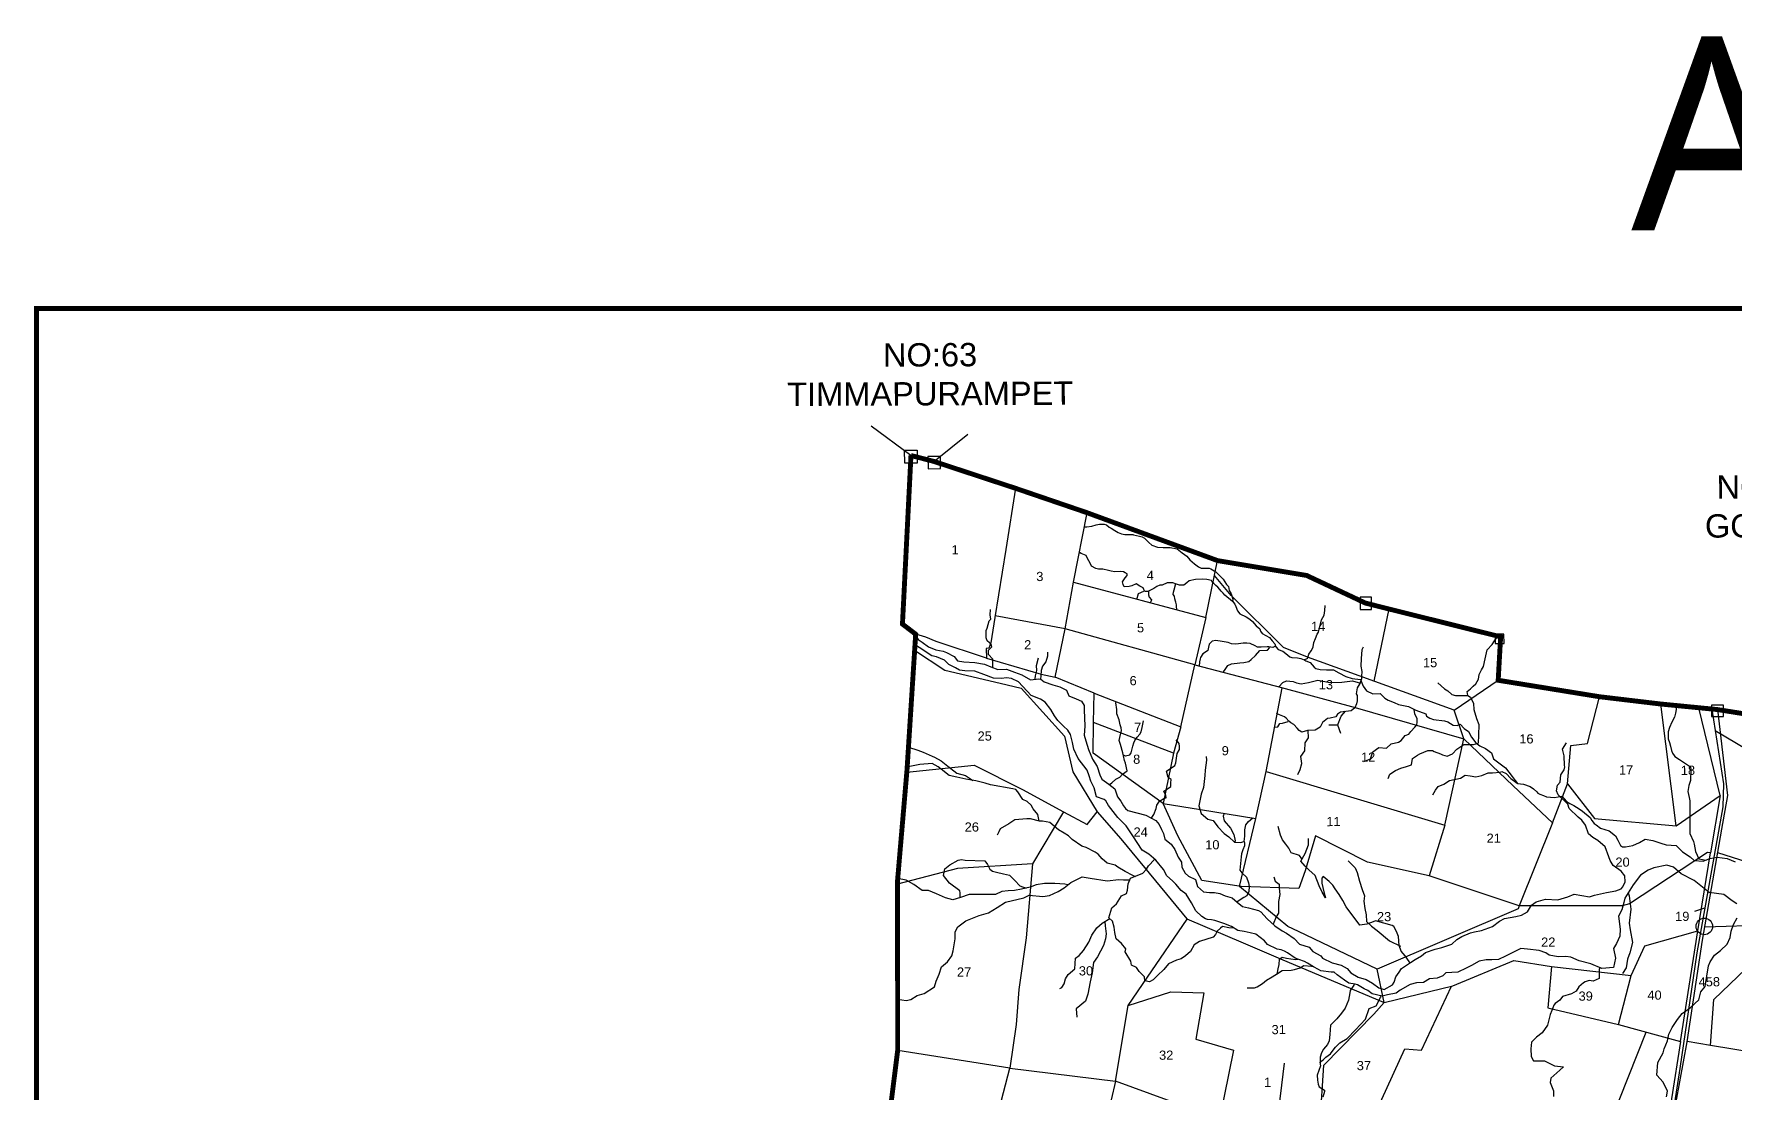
# Model space of a CAD drawing. Header units: inches. Extents: x 208632 to 221797, y 1591440 to 1598854.
# Drawn here: x 208632 to 211412, y 1597124 to 1598854 of the extents above; entities that cross this region are included whole.
import ezdxf

# ---------------------------------------------------------------- set-up
doc = ezdxf.new("R2010")
doc.units = ezdxf.units.IN
doc.header["$LTSCALE"] = 15
doc.header["$MEASUREMENT"] = 0
doc.linetypes.add('HIDDEN2', pattern=[0.1875, 0.125, -0.0625])
for name, color, linetype in [('BOUNDRY STONES', 240, 'Continuous'), ('CADAS', 1, 'Continuous'), ('DIMENSION', 1, 'Continuous'), ('PAPER SIZE', 5, 'Continuous'), ('PLOTS', 7, 'Continuous'), ('PLOTS NO', 7, 'Continuous'), ('ROADS', 1, 'Continuous'), ('STREAMS', 4, 'Continuous'), ('VILLAGE BOUNDRY', 5, 'Continuous')]:
    doc.layers.add(name, color=color, linetype=linetype)
doc.styles.get("Standard").update_dxf_attribs({"font": 'arial.ttf'})
doc.styles.add('TMS', font='trebuc.ttf')

msp = doc.modelspace()

# ---------------------------------------------------------------- linework, layer by layer
at = {"layer": 'BOUNDRY STONES'}
for points in [[(210065.5, 1598165.4), (210000.7, 1598213.2)], [(210103, 1598155.7), (210158.2, 1598200.3)]]:
    msp.add_lwpolyline(points, dxfattribs=at)
for points in [[(210055.2, 1598174.1), (210075.4, 1598174.2), (210075.5, 1598152.8), (210055.3, 1598152.7)], [(210093.4, 1598143.8), (210113.5, 1598143.9), (210113.5, 1598163.9), (210093.3, 1598163.8)], [(210818.2, 1597933.8), (210799.7, 1597933.7), (210799.8, 1597913.9), (210818.2, 1597914)], [(211020.3, 1597858.2), (211034.7, 1597858.2), (211034.6, 1597873.7), (211020.2, 1597873.7)], [(211393.5, 1597757.5), (211373.6, 1597757.4), (211373.7, 1597739), (211393.5, 1597739.1)]]:
    msp.add_lwpolyline(points, close=True, dxfattribs=at)
msp.add_circle((211362.1, 1597395.9), 13.5, dxfattribs=at)
at = {"layer": 'PAPER SIZE', "color": 5, "const_width": 8}
msp.add_lwpolyline([(208636.3, 1591444.1), (214757.7, 1591444.1), (214757.7, 1598405.7), (208636.3, 1598405.7)], close=True, dxfattribs=at)
at = {"layer": 'PLOTS'}
for points in [[(210236.4, 1598111.8), (210220.4, 1598012), (210202.5, 1597900.9), (210195.8, 1597859.5), (210192.5, 1597850.8), (210188.4, 1597850), (210188.7, 1597834.2), (210106.7, 1597861.6), (210089.9, 1597868.4), (210073.2, 1597873.4)], [(210317.6, 1597881.9), (210331.2, 1597958.3), (210353.3, 1598071.9)], [(210331.2, 1597958.3), (210547.6, 1597900.8), (210566.7, 1597993.6)], [(210529.4, 1597823.4), (210670.9, 1597786.2), (210791.2, 1597753.6), (210968.9, 1597702.2), (210953.4, 1597749.3), (210713.6, 1597835.7), (210674.6, 1597851.6), (210588.9, 1597936.7), (210561.7, 1597969.4)], [(210846.5, 1597914.6), (210821.7, 1597796.8)], [(210188.7, 1597834.2), (210278.1, 1597808.1), (210301.3, 1597803.3), (210317.6, 1597881.9), (210202.9, 1597903.2)], [(210547.6, 1597900.8), (210529.4, 1597823.4), (210317.6, 1597881.9)], [(210071.5, 1597847.2), (210120.6, 1597814.6), (210211.4, 1597793.2), (210245.4, 1597785.1), (210316.4, 1597706.7), (210330.3, 1597648.6), (210370, 1597583.3), (210408.3, 1597539.1), (210465, 1597470.3), (210516.3, 1597408.1), (210608.5, 1597369), (210669.4, 1597343.2), (210838.7, 1597271.4), (210827.2, 1597326)], [(210364.7, 1597777.2), (210506.8, 1597721.9), (210529.4, 1597823.4)], [(211387.8, 1597609.6), (211372.4, 1597515.9), (211367.4, 1597516.7), (211239.6, 1597432.8), (211228, 1597429.6), (211059.7, 1597429.4), (210912.5, 1597478.3), (210811.7, 1597501), (210726.5, 1597544), (210710, 1597486.6), (210699.4, 1597458.1), (210604.9, 1597461), (210540.7, 1597470.9), (210501.4, 1597543.7), (210477.5, 1597596.9), (210363.3, 1597679.2), (210364, 1597729.1), (210364.7, 1597777.2), (210301.3, 1597803.3)], [(210953.4, 1597749.3), (211025.2, 1597798.1)], [(210494.7, 1597679.2), (210477.5, 1597596.9), (210538.5, 1597586.7), (210629, 1597572.3), (210646, 1597648.9), (210672.2, 1597785.8)], [(210968.9, 1597702.2), (211049.9, 1597625.8), (211113.8, 1597565.4), (211138.7, 1597628.8), (211143.8, 1597691.4), (211171.4, 1597694.9), (211190.9, 1597771.2)], [(211138.7, 1597628.8), (211182.8, 1597572.5), (211315.8, 1597560.4), (211291, 1597759.3)], [(211334.3, 1595836.8), (211358.6, 1595938.6), (211380.3, 1596019.5), (211355.7, 1596148.7), (211352.7, 1596234.9), (211347.7, 1596376.4), (211338.2, 1596502.7), (211332.9, 1596542.1), (211315.6, 1596712.8), (211308.5, 1596815.8), (211325.9, 1597027.9), (211333.5, 1597076.5), (211316.3, 1597109.2), (211334, 1597207.4), (211358.9, 1597373.3), (211390.7, 1597554.6), (211400.3, 1597609.7), (211384, 1597750.2)], [(211315.8, 1597560.4), (211387.8, 1597609.6), (211353, 1597753.2)], [(210506.8, 1597721.9), (210494.7, 1597679.2), (210364, 1597729.1)], [(210646, 1597648.9), (210937.8, 1597561.6), (210968.9, 1597702.2)], [(210058.7, 1597647.9), (210168.7, 1597659.5), (210248, 1597619.6), (210314.9, 1597583.2), (210353.4, 1597562.2), (210370, 1597583.3)], [(210314.9, 1597583.2), (210263.9, 1597498.4), (210141.3, 1597490.4), (210043.5, 1597465.2)], [(211113.8, 1597565.4), (211059.7, 1597429.4), (211057.9, 1597424.9), (210827.2, 1597326), (210698.6, 1597387.7), (210681.3, 1597396), (210602.6, 1597461.3), (210629, 1597572.3)], [(210937.8, 1597561.6), (210912.5, 1597478.3)], [(211735.1, 1597403.1), (211674.9, 1597427.5), (211516.9, 1597446.2), (211468, 1597489.4), (211383.9, 1597516.1)], [(210263.9, 1597498.4), (210253.5, 1597377.2), (210241.8, 1597292.9), (210237.3, 1597235.9), (210227.2, 1597164.2), (210043.8, 1597193.4)], [(210838.7, 1597271.4), (210951.3, 1597299), (211051, 1597340.4), (211112.2, 1597330.3), (211242.4, 1597315.6), (211264.8, 1597364.4), (211351.4, 1597388.5), (211372.4, 1597515.9)], [(210227.2, 1597164.2), (210399.5, 1597143.2), (210420.3, 1597266.7), (210452.1, 1597313.2), (210516.9, 1597407.8)], [(211221.8, 1597235.6), (211323.1, 1597207.9), (211351.4, 1597388.5)], [(211372.3, 1597201.3), (211377.8, 1597276.7), (211430.1, 1597326.7), (211467.2, 1597398.1), (211362.7, 1597394.9)], [(211112.2, 1597330.3), (211106.3, 1597263), (211221.8, 1597235.6), (211242.4, 1597315.6)], [(210734.2, 1597076.4), (210806.3, 1597050.6), (210872.6, 1597195.9), (210900, 1597193.7), (210948.8, 1597298.4)], [(210420.3, 1597266.7), (210490, 1597289.2), (210544.2, 1597287.3), (210531.1, 1597211.9), (210592.8, 1597193.5), (210570, 1597080.7), (210399.5, 1597143.2), (210371.2, 1597021.1), (210329.6, 1596863), (210228.3, 1596896.8), (210159.9, 1596919.6), (210016.1, 1596972.7)], [(210371.6, 1597022.7), (210507.3, 1596947.1), (210599.6, 1596900.2), (210640.6, 1596877.2), (210678.2, 1596977), (210586.9, 1597063.7), (210570, 1597080.7), (210734.2, 1597076.4), (210740.1, 1597169.1), (210821.8, 1597252.7), (210838.7, 1597271.4)], [(211323.1, 1597207.9), (211308.3, 1597114.1), (211303, 1596954.7), (211298.1, 1596805.6), (211257.6, 1596800), (211143.7, 1596780.6), (211085.2, 1596774.7), (211126.3, 1596876.5), (211161.8, 1596964.6), (211224.1, 1597114.8), (211267.2, 1597223.2)], [(211584.2, 1597184.2), (211508.6, 1597184.8), (211445.1, 1597189.4), (211372.3, 1597201.3), (211334, 1597207.6)], [(210159.9, 1596919.6), (210199.2, 1597057.8), (210227.2, 1597164.2)]]:
    msp.add_lwpolyline(points, dxfattribs=at)
at = {"layer": 'PLOTS NO'}
msp.add_lwpolyline([(211362.6, 1597425.6), (211345.9, 1597420.2)], dxfattribs=at)
at = {"layer": 'ROADS', "color": 1}
for points in [[(211374.5, 1597751.1), (211393.4, 1597628.7), (211392.1, 1597591.4), (211349.8, 1597352.7), (211321.8, 1597163.6), (211313.5, 1597107.5), (211310.1, 1596914.5), (211304.9, 1596818.6), (211312.5, 1596697.9), (211320.4, 1596625.9), (211334.6, 1596495.1), (211344.7, 1596364.7), (211349.2, 1596234.9), (211352, 1596151.9), (211368.5, 1596047.4), (211365, 1595998.9), (211333.1, 1595854.4), (211298.9, 1595722.5), (211260.2, 1595593.9)], [(211379.9, 1597715.9), (211449.8, 1597674.9), (211512.8, 1597637.9), (211537.1, 1597623.6), (211555.4, 1597619.5), (211596.6, 1597584.7), (211686, 1597519), (211732.4, 1597493), (211791.5, 1597435.1), (211806.8, 1597375.5)], [(210675.6, 1597172.3), (210664.1, 1597078.2), (210759.8, 1596909.9), (210858.8, 1596727.8), (210904, 1596659.7), (210922.3, 1596598.4), (210966.3, 1596498), (211022.2, 1596277.2), (211033.9, 1596144.1), (211047.1, 1596090.3), (211038.1, 1596009), (211043.2, 1595920.1), (211026.6, 1595787.7)]]:
    msp.add_lwpolyline(points, dxfattribs=at)
at = {"layer": 'STREAMS'}
for points in [[(210348.9, 1598048.6), (210352.8, 1598049), (210361.2, 1598049.7), (210368.2, 1598052.2), (210373.8, 1598053.1), (210381, 1598053.1), (210384.9, 1598051.9), (210389.4, 1598048.4), (210392.8, 1598046.5), (210398.9, 1598042.9), (210404, 1598039.7), (210409.8, 1598037.5), (210414.8, 1598036.3), (210423.2, 1598036.1), (210427.9, 1598036.1), (210429.1, 1598036), (210439.2, 1598033.4), (210443.4, 1598032.4), (210447.2, 1598030.3), (210454.1, 1598023.3), (210459.2, 1598018.9), (210468.5, 1598015.5), (210477.5, 1598014.8), (210488.9, 1598014.8), (210500.5, 1598013.1), (210508.6, 1598006.5), (210516.6, 1598001.1), (210521.1, 1597995.1), (210528.7, 1597988.3), (210535.2, 1597983.6), (210539.6, 1597981.4), (210552.8, 1597981.1), (210555.6, 1597980), (210564, 1597975.3), (210569.8, 1597969.2), (210576, 1597963.1), (210581.3, 1597954.5), (210584.5, 1597951.2), (210585.8, 1597944.8), (210588.6, 1597939.4), (210591.3, 1597930.8), (210590.8, 1597926.8), (210578.4, 1597937.3), (210576, 1597940.4), (210572.4, 1597943.7), (210570.3, 1597946.2), (210567, 1597950.2), (210563.8, 1597953), (210560.3, 1597956.1), (210558.2, 1597957.7), (210556.8, 1597961.2), (210549, 1597962.9), (210542.5, 1597963.1), (210530.6, 1597962.8), (210520.1, 1597960.5), (210516.6, 1597957.3), (210511.5, 1597953.6), (210504.3, 1597953.6), (210499.4, 1597955.3), (210493.3, 1597957.2), (210484.1, 1597957.5), (210476.1, 1597953.7), (210472.1, 1597953.5), (210467.3, 1597951.2), (210462.3, 1597948.3), (210457.2, 1597945.3), (210452.6, 1597943.4), (210449.8, 1597942.9), (210447.5, 1597943.2), (210446.3, 1597946.3), (210445.1, 1597949), (210441.9, 1597950.7), (210439.6, 1597952.1), (210433.7, 1597955.7), (210426.7, 1597952.4), (210422, 1597951.1), (210413.8, 1597950.9), (210412.2, 1597954.8), (210411.4, 1597959.2), (210413.5, 1597962.5), (210415.6, 1597965.5), (210418.9, 1597969.4), (210418.8, 1597972), (210415.8, 1597973.6), (210413.1, 1597975.3), (210408.2, 1597976), (210398.6, 1597975.4), (210392.9, 1597976.3), (210388.4, 1597977.6), (210378.9, 1597979.7), (210374.9, 1597979.7), (210372.2, 1597979.5), (210367.5, 1597980.5), (210360.3, 1597984.8), (210358.7, 1597988.3), (210353.7, 1597998.1), (210351.6, 1598001.8), (210343.9, 1598005.2), (210340.7, 1598007)], [(210434.9, 1597930.2), (210437.1, 1597939.9), (210446.2, 1597943.9)], [(210453.8, 1597944.3), (210453.6, 1597941.3), (210453.6, 1597937.7), (210454.7, 1597934), (210458.4, 1597929.3), (210457.2, 1597925)], [(210500.1, 1597913.8), (210499.2, 1597918.9), (210499.2, 1597921.3), (210498.6, 1597925.9), (210497.9, 1597927.6), (210496.5, 1597931), (210496.3, 1597935.3), (210494.2, 1597938.5), (210494.3, 1597942.2), (210495.4, 1597946), (210498.3, 1597956.2)], [(210199.2, 1597819.2), (210199.2, 1597832.6), (210192, 1597840), (210192.4, 1597847.3), (210197.6, 1597852.6), (210196.5, 1597856.8), (210194.1, 1597859.3), (210189.9, 1597862.8), (210188.3, 1597867.7), (210188.3, 1597873.5), (210188.2, 1597879.5), (210190, 1597883.3), (210193.4, 1597895.5), (210196, 1597898), (210194.9, 1597904.8), (210195.5, 1597914)], [(210591.2, 1597927.1), (210595, 1597922.6), (210596.2, 1597918.5), (210599.1, 1597911.7), (210602.8, 1597906.6), (210613.4, 1597901.9), (210619.2, 1597898), (210623.8, 1597894), (210629.5, 1597887.3), (210635.7, 1597881.9), (210636.9, 1597878.5), (210639.6, 1597874.5), (210645.7, 1597871.5), (210651.6, 1597868.2), (210656, 1597862.6), (210659.9, 1597857.5), (210661.3, 1597853.6), (210656.9, 1597851.8), (210650.4, 1597852.5), (210647.6, 1597852.7), (210637.7, 1597852.3), (210631.7, 1597852.3), (210628, 1597854.2), (210619.7, 1597858), (210614.3, 1597858.9), (210608.6, 1597858.7), (210600.9, 1597857.4), (210595.9, 1597857.2), (210589.2, 1597857.9), (210584.1, 1597860), (210573.9, 1597861.5), (210564, 1597862.9), (210557.5, 1597862.2), (210552.8, 1597857), (210551.7, 1597852.1), (210550.5, 1597846.6), (210546.6, 1597844.2), (210542.4, 1597841.1), (210538.7, 1597835.5), (210538.2, 1597833.2), (210536.8, 1597828.4), (210536.7, 1597821.4)], [(210661, 1597853.9), (210662.6, 1597852), (210665.6, 1597848.3), (210673.5, 1597845.7), (210678, 1597841.8), (210684.5, 1597836.4), (210688.2, 1597835.2), (210697, 1597834.9), (210702.7, 1597833.8), (210708.1, 1597831.6), (210714.1, 1597834.4), (210714.5, 1597837), (210715.9, 1597840.7), (210719.4, 1597846.4), (210721.8, 1597850.3), (210722.7, 1597852.6), (210723.7, 1597859.8), (210726.5, 1597866.2), (210729.5, 1597873.7), (210731.6, 1597876.9), (210736.6, 1597896.6), (210740.6, 1597904.7), (210741.7, 1597912.1), (210742.2, 1597920.5)], [(211415.2, 1597432.8), (211407.6, 1597437.5), (211394.1, 1597447.8), (211370.1, 1597451.5), (211345.7, 1597471.2), (211324.1, 1597482.1), (211311.6, 1597492.8), (211300.6, 1597496.2), (211279.7, 1597491.5), (211270.4, 1597487.7), (211257.9, 1597479.8), (211245.8, 1597464.1), (211232, 1597442), (211230.8, 1597435), (211227.1, 1597423.1), (211221.9, 1597412.6), (211224.6, 1597391.2), (211224.1, 1597379.8), (211218.4, 1597368.2), (211213.5, 1597359.8), (211216.7, 1597343.8), (211213.6, 1597328.7), (211194.7, 1597327.2), (211176.7, 1597334.7), (211157.5, 1597339.5), (211143.8, 1597345.6), (211136, 1597346.7), (211123.2, 1597346.1), (211108.7, 1597348.9), (211102.9, 1597352.9), (211092.4, 1597356.7), (211073.2, 1597358.9), (211062.2, 1597359.7), (211037.1, 1597347.3), (211025.8, 1597342.1), (211014.7, 1597341.4), (211005.5, 1597341.1), (210994.1, 1597339), (210981.7, 1597332.3), (210973, 1597327.6), (210959.1, 1597320.9), (210939.9, 1597320.2), (210935, 1597315), (210925.4, 1597311.5), (210913, 1597310.3), (210903.4, 1597304.4), (210891.8, 1597303.8), (210881.3, 1597300.9), (210865.1, 1597291.5), (210858.2, 1597286.8), (210844.1, 1597284.2), (210835.5, 1597281.8), (210819, 1597285.7), (210812.4, 1597291.3), (210806.2, 1597294), (210795.1, 1597300.7), (210791.6, 1597301.4), (210781.1, 1597303.4), (210773.9, 1597308.2), (210762, 1597316.9), (210757.1, 1597321.2), (210752.4, 1597321), (210735.1, 1597323.5), (210731.3, 1597325.5), (210723.2, 1597330), (210713.6, 1597335.6), (210708.8, 1597338.5), (210699.4, 1597341.7), (210693.2, 1597344), (210680.6, 1597352.7), (210676.2, 1597355.4), (210670.4, 1597357.6), (210663.8, 1597359), (210648.3, 1597366.2), (210643.4, 1597372.2), (210628.9, 1597383.5), (210620, 1597385.6), (210610, 1597387.4), (210599.8, 1597389), (210589.4, 1597396), (210576.8, 1597400.9), (210568.4, 1597403.6), (210561.9, 1597405.5), (210556.4, 1597406.6), (210550.2, 1597407.1), (210547, 1597408.2), (210540.6, 1597412.2), (210531.1, 1597421.6), (210523.9, 1597434.6), (210515, 1597448.4), (210507, 1597454.7), (210498.1, 1597465.2), (210492.8, 1597470.4), (210483.5, 1597478.6), (210478.1, 1597488.7), (210465.5, 1597504.1), (210454.2, 1597513.9), (210443.3, 1597520.6), (210428.3, 1597543.8), (210417.4, 1597560), (210403.4, 1597574), (210388.4, 1597593.4), (210383.8, 1597601), (210381.4, 1597603.5), (210368.5, 1597607.8), (210364.8, 1597622.2), (210359.5, 1597633), (210356.9, 1597641.9), (210353.4, 1597651.2), (210338.7, 1597670.2), (210331.6, 1597685.6), (210329.7, 1597696.3), (210326, 1597709.6), (210322, 1597716.7), (210314.7, 1597723.3), (210305.7, 1597732.2), (210299.9, 1597740.2), (210294.2, 1597750.2), (210284.7, 1597762.1), (210277.2, 1597767.5), (210262.1, 1597773.5), (210241.4, 1597795.5), (210229.6, 1597800.9), (210221.9, 1597801.9), (210213.2, 1597801.2), (210200.6, 1597801.3), (210184.8, 1597807.6), (210170, 1597812.8), (210153.7, 1597813.3), (210144.6, 1597814.5), (210138.4, 1597818.3), (210127.6, 1597824.1), (210120.1, 1597831), (210107, 1597836.2), (210099.8, 1597837.8), (210090.5, 1597844), (210081.8, 1597850.3), (210071.6, 1597855.9)], [(210072.9, 1597870.6), (210077.1, 1597864.8), (210083.9, 1597860.6), (210094, 1597852.9), (210106, 1597847.6), (210117.9, 1597845.7), (210123.5, 1597843.5), (210136, 1597836.8), (210141.3, 1597830.1), (210151.7, 1597828.3), (210169.9, 1597827.3), (210185.6, 1597824.5), (210195.8, 1597819.9), (210207.7, 1597815.6), (210221.5, 1597816), (210234.5, 1597811.2), (210246.7, 1597806.9), (210260.8, 1597798.9), (210274.5, 1597800.6), (210277.9, 1597800.1), (210283.4, 1597795.4), (210297.1, 1597790.5), (210308.8, 1597787.4), (210319.6, 1597781.7), (210323.4, 1597772.6), (210335.6, 1597767.6), (210344.4, 1597764.2), (210348.4, 1597756.7), (210348.8, 1597750), (210349.6, 1597723.2), (210348.6, 1597708.3), (210351.2, 1597699), (210355.6, 1597684.8), (210362.3, 1597669), (210369.8, 1597657.2), (210374.4, 1597643.6), (210377.7, 1597636.7), (210389.1, 1597628.2), (210398.6, 1597620.7), (210403.2, 1597607.6), (210408.7, 1597600.4), (210413.1, 1597592.9), (210416, 1597588.6), (210419.9, 1597585.1), (210449.3, 1597577.8), (210457.7, 1597573.1), (210465.5, 1597569.2), (210471, 1597562.6), (210474.9, 1597554.3), (210478.4, 1597547.5), (210480.2, 1597538.3), (210490.8, 1597530.1), (210496.7, 1597521.6), (210502.4, 1597508.8), (210507.4, 1597501), (210508.3, 1597493), (210513.5, 1597482.8), (210518.8, 1597477.9), (210530.3, 1597472.5), (210533.8, 1597461.4), (210543.5, 1597452.2), (210553.4, 1597451.3), (210561.4, 1597451.4), (210570.5, 1597449.8), (210579.1, 1597445.8), (210590.3, 1597442.6), (210598.7, 1597435.5), (210607.3, 1597428.4), (210617.1, 1597426.4), (210633.7, 1597422.1), (210637.4, 1597419.6), (210647.8, 1597408.2), (210660.1, 1597396.9), (210672, 1597388.8), (210679.3, 1597384.8), (210691.5, 1597376.3), (210700.3, 1597366.7), (210716.5, 1597362.2), (210722.4, 1597354.9), (210735.4, 1597348.1), (210737.9, 1597344.3), (210754, 1597336.4), (210768.6, 1597332.5), (210778.2, 1597327.2), (210784.5, 1597319.9), (210796.4, 1597312.9), (210809.3, 1597309.3), (210819.7, 1597303.2), (210830.1, 1597295.5), (210838.9, 1597292.9), (210852.4, 1597300.4), (210855.3, 1597304.9), (210858, 1597313.7), (210863.6, 1597321.4), (210867, 1597326.9), (210881.9, 1597337.1), (210889.4, 1597342.1), (210899.9, 1597348.1), (210906.6, 1597353.3), (210922.3, 1597359), (210933, 1597361.4), (210949.4, 1597366.9), (210957.8, 1597374.4), (210965.8, 1597379.2), (210979.9, 1597385.5), (210986.3, 1597387), (210997.9, 1597389.4), (211016.1, 1597395.9), (211027.6, 1597404.3), (211035.4, 1597408.6), (211053.8, 1597411.9), (211063.3, 1597414.3), (211073.3, 1597419.8), (211079.8, 1597430.6), (211087.1, 1597436.3), (211102.4, 1597440.3), (211122.6, 1597439.3), (211138.8, 1597444.3), (211149.4, 1597448.7), (211174.3, 1597444.3), (211182.4, 1597447.2), (211202.4, 1597451.3), (211217.3, 1597453.8), (211226.3, 1597457.5), (211229.1, 1597460.8), (211232.5, 1597468.7), (211232.4, 1597478.7), (211226, 1597486.3), (211213.1, 1597495.2), (211208.1, 1597503.6), (211205.9, 1597509.7), (211200, 1597525.8), (211187.9, 1597536.4), (211180.1, 1597541.2), (211172.9, 1597547.1), (211168.1, 1597561.1), (211161.7, 1597569.7), (211156, 1597574.2), (211141, 1597588.5), (211138.9, 1597595.9), (211123, 1597610.8), (211120.6, 1597617.7), (211122.4, 1597626.5), (211126.4, 1597631.8), (211127.4, 1597643.4), (211133.2, 1597652), (211133.9, 1597656.4), (211133.8, 1597659), (211133.1, 1597674.6), (211130.5, 1597685.7), (211136.9, 1597695.9)], [(210576, 1597811.3), (210577.8, 1597813.9), (210583.4, 1597822.2), (210589.6, 1597825.2), (210603.1, 1597826.5), (210609.5, 1597827.3), (210617.7, 1597828.9), (210621.4, 1597832.1), (210628.4, 1597838.6), (210635.6, 1597846.8), (210648.3, 1597847.5), (210651.8, 1597851.6)], [(210804.5, 1597852), (210802.4, 1597848.1), (210801.4, 1597833.5), (210800.7, 1597820.9), (210802.5, 1597812.5), (210801.7, 1597804.7), (210801.7, 1597800.7), (210799.3, 1597792.9), (210794.9, 1597785.6), (210793.3, 1597775.9), (210794.6, 1597773.1), (210794.6, 1597764.4), (210793.7, 1597759.8), (210790.8, 1597752.9), (210785.1, 1597748.2), (210767.5, 1597746.1), (210762.5, 1597742.8), (210759.6, 1597738.1), (210750.6, 1597736.4), (210746.3, 1597735.4), (210738.2, 1597729.1), (210734.2, 1597721.7), (210726.1, 1597716.7), (210713.6, 1597716), (210704.4, 1597713.1), (210700.1, 1597716.1), (210696.6, 1597719.8), (210691.3, 1597725.8), (210686.3, 1597728.7), (210682.9, 1597731.2), (210678.8, 1597736), (210675.7, 1597738.6), (210667.7, 1597741.6), (210663.1, 1597743.7)], [(210975.5, 1597773.4), (210974.3, 1597779.7), (210979.7, 1597784), (210984.3, 1597788.6), (210988.5, 1597792.3), (210992.8, 1597799.8), (210994.2, 1597807.8), (210998.1, 1597814.9), (211001, 1597820.6), (211004.1, 1597833.2), (211007.2, 1597847.8), (211015.1, 1597856.4), (211019.1, 1597862.4), (211024.8, 1597870.1)], [(210268.7, 1597800.4), (210268.8, 1597805.1), (210271, 1597814.2), (210270.4, 1597822.1), (210274, 1597835)], [(210288.5, 1597844), (210288.9, 1597837.4), (210286.1, 1597828.1), (210280.4, 1597821.4), (210278.1, 1597814.1), (210277.9, 1597805.2), (210277.4, 1597799.9)], [(210707.4, 1597831.9), (210710.8, 1597830.1), (210717.8, 1597827.3), (210724.6, 1597819.6), (210727.2, 1597817.3), (210734.5, 1597815.7), (210744.7, 1597814.9), (210756, 1597814.9), (210765, 1597810.1), (210776.1, 1597804.1), (210786.7, 1597801.1), (210800.3, 1597799.2), (210804.3, 1597788.3), (210810.2, 1597781), (210820.2, 1597775.7), (210832.1, 1597776.4), (210839.8, 1597768.9), (210845.5, 1597765.7), (210855, 1597761.8), (210862.4, 1597758.7), (210878.5, 1597755.1), (210890.4, 1597749.3), (210906.8, 1597743.4), (210908.3, 1597739.5), (210913.6, 1597736.4), (210919.7, 1597734), (210937.6, 1597731.7), (210943, 1597730.3), (210951.5, 1597725), (210958.3, 1597724.1), (210963.3, 1597726.6), (210969.4, 1597719.1), (210976.6, 1597714.2), (210981.4, 1597704.9), (210988.6, 1597696), (210995.3, 1597690.8), (211004.4, 1597686.4), (211014.1, 1597679.6), (211017.8, 1597669.8), (211024, 1597664.6), (211037.1, 1597655), (211048, 1597640.8), (211053.1, 1597634.4), (211056.8, 1597629.6), (211066.5, 1597628.5), (211077.6, 1597624.8), (211083, 1597620.9), (211088.2, 1597615.6), (211090.2, 1597613.4), (211093.1, 1597611.8), (211099.3, 1597609.9), (211104.2, 1597607.9), (211117.1, 1597606.4), (211129.4, 1597608.9), (211136.8, 1597600), (211142.5, 1597596.7), (211149, 1597593.3), (211157.8, 1597587.8), (211163, 1597584), (211175.5, 1597573.8), (211178.4, 1597569), (211182.2, 1597564), (211185.2, 1597561.9), (211192.2, 1597556.7), (211206.4, 1597552.3), (211216.8, 1597543.9), (211220.6, 1597536.6), (211225.1, 1597528), (211228.2, 1597526.1), (211233.2, 1597526.1), (211245.3, 1597528.3), (211256.2, 1597533.2), (211265.5, 1597538.4), (211278.1, 1597536.5), (211279.3, 1597535.9), (211290.8, 1597531.7), (211299.9, 1597529.1), (211315.9, 1597527.9), (211326.3, 1597517.9), (211339.2, 1597509.4), (211345.5, 1597503.7), (211360.4, 1597502.3), (211371.3, 1597507), (211383.3, 1597508.8), (211399.2, 1597507.1), (211412.7, 1597501.6)], [(210666.8, 1597787.5), (210673.2, 1597794.4), (210679.1, 1597797.4), (210690.2, 1597795.9), (210695.4, 1597794.1), (210703.1, 1597792.3), (210715.4, 1597794.7), (210730.6, 1597798.2), (210750, 1597794.5), (210769.7, 1597794.9), (210786.9, 1597797.2), (210800.1, 1597793.5)], [(210926.5, 1597793.8), (210937.7, 1597784.1), (210942.8, 1597781), (210949.4, 1597774.7), (210955.2, 1597773.3), (210975.5, 1597773.4), (210980, 1597770.3), (210981.5, 1597767.4), (210984.9, 1597760.3), (210985.6, 1597750.6), (210989.6, 1597735.5), (210993.4, 1597726.1), (210993.2, 1597708.4), (210992.4, 1597695.2)], [(210389.9, 1597627.7), (210394, 1597630.4), (210400.1, 1597636.4), (210406.8, 1597639.9), (210411.2, 1597644.5), (210418.6, 1597650.1), (210416.2, 1597662.4), (210414.7, 1597667.1), (210412.9, 1597674.7), (210411.9, 1597679.6), (210408, 1597693.4), (210406, 1597699.5), (210406.7, 1597704.8), (210409.6, 1597716.2), (210409.1, 1597720.4), (210407.5, 1597725.4), (210405.9, 1597733.5), (210401.7, 1597743.5), (210401.8, 1597750.2), (210400.4, 1597761.5), (210401, 1597763.3)], [(210762.7, 1597724.3), (210768.4, 1597739.3), (210775.7, 1597747.6)], [(210805.6, 1597665.4), (210816.3, 1597670), (210820.6, 1597681.1), (210829.9, 1597688), (210842.4, 1597687.2), (210850.3, 1597694.3), (210862.5, 1597696.9), (210866.5, 1597699.5), (210873.2, 1597707.6), (210878.9, 1597710.3), (210882.6, 1597714.5), (210888.8, 1597721.3), (210892.3, 1597725.1), (210893, 1597729.9), (210893, 1597735), (210888.9, 1597743.4), (210888, 1597750.1)], [(211316.3, 1597756.9), (211316.2, 1597750.4), (211315.1, 1597744.3), (211313.3, 1597737.9), (211309.1, 1597729.8), (211305.1, 1597720.7), (211302.8, 1597713.7), (211302.8, 1597709.1), (211303.2, 1597702.5), (211304.9, 1597696.3), (211306.9, 1597690.5), (211308.2, 1597683.2), (211310, 1597679.1), (211313, 1597675.3), (211313.9, 1597673.7), (211321.4, 1597668.4), (211331.2, 1597661.9), (211339.3, 1597656.8), (211340.2, 1597651.9), (211339.7, 1597634.5), (211336.5, 1597626.2), (211335.4, 1597616.4), (211337.5, 1597606.8), (211338.6, 1597601.2), (211338.3, 1597590), (211338.3, 1597584), (211338.4, 1597565.3), (211338.6, 1597558.4), (211338.6, 1597547.6), (211344.5, 1597534.6), (211345.5, 1597530.3), (211347.7, 1597518.6), (211352.9, 1597506.4), (211365.2, 1597504)], [(210412.3, 1597676.4), (210415.6, 1597674.5), (210416, 1597674.5), (210423.4, 1597676.4), (210425.2, 1597679.3), (210425.8, 1597681.6), (210428.1, 1597690.4), (210429.8, 1597696), (210431.1, 1597699.5), (210435.3, 1597704.9), (210439.7, 1597710.3), (210441.7, 1597713.9), (210443.1, 1597720.9), (210445.4, 1597731.7)], [(210659, 1597721.4), (210664.8, 1597721.9), (210668.5, 1597727.4), (210672.9, 1597728.2), (210681.9, 1597730.7)], [(210697.5, 1597644.3), (210701.5, 1597652.5), (210704.2, 1597662.2), (210702.5, 1597673.8), (210709, 1597682.9), (210709.5, 1597695.7), (210715.1, 1597703.9), (210714.5, 1597716.1)], [(210748.3, 1597725.3), (210762.5, 1597725.4), (210767.3, 1597711.8)], [(210061.2, 1597688.9), (210076.7, 1597683.8), (210085.6, 1597680.4), (210100.4, 1597674.3), (210104.1, 1597672.5), (210114.9, 1597666.7), (210126, 1597657.5), (210135.6, 1597649.9), (210140.5, 1597646.5), (210154.4, 1597642.5), (210161.2, 1597638.3), (210166.4, 1597634.3)], [(210457.7, 1597572.8), (210459.3, 1597574), (210462.5, 1597578.8), (210466.3, 1597588.8), (210467.1, 1597593.8), (210471.9, 1597600.7), (210478.6, 1597604.8), (210482.4, 1597606.2), (210482, 1597610), (210478.9, 1597617.1), (210483.1, 1597619.6), (210490.2, 1597624.5), (210490.2, 1597630.8), (210490.9, 1597635.8), (210485.9, 1597639.1), (210483.2, 1597649.4), (210496.8, 1597658.7), (210498.5, 1597663.2), (210500.6, 1597678.3), (210504.4, 1597685), (210504.6, 1597689.9), (210504, 1597694.7), (210498.8, 1597700.8)], [(210845.4, 1597637.4), (210848, 1597644.6), (210857.6, 1597650.8), (210866.1, 1597654.4), (210875.6, 1597657.1), (210883.4, 1597660.2), (210885.1, 1597670.1), (210893.3, 1597675.5), (210897.3, 1597677.8), (210910.1, 1597683.2), (210917.8, 1597683.2), (210920.4, 1597681.8), (210930.8, 1597678), (210934.2, 1597676.2), (210941.6, 1597674.1), (210950.5, 1597677.7), (210957.6, 1597685.7), (210969.1, 1597692.9), (210984.6, 1597692.9), (210992.4, 1597695.6)], [(210275.1, 1597567.9), (210272.9, 1597578.6), (210265.2, 1597587.8), (210261.7, 1597594), (210255.6, 1597599.8), (210248.5, 1597603.5), (210240.1, 1597615.7), (210236.7, 1597619.7), (210231.8, 1597620.6), (210195.7, 1597627.5), (210186.8, 1597630), (210171.7, 1597633.6), (210155.1, 1597636.6), (210140.3, 1597639.6), (210128, 1597642.6), (210114.7, 1597652.7), (210110, 1597656.7), (210100.2, 1597661.9), (210080.2, 1597660.3), (210063.9, 1597657.4), (210059, 1597656.5)], [(210548, 1597673.4), (210548.4, 1597667.7), (210546.1, 1597651.1), (210545.6, 1597642.5), (210543.8, 1597623), (210540, 1597611.9), (210535.8, 1597592.8), (210539.7, 1597580.5), (210550.5, 1597571.3), (210559.6, 1597568.9), (210567.2, 1597558.6), (210577.2, 1597547.5), (210585.1, 1597542.3), (210594.4, 1597533.5), (210604, 1597533.2), (210610.2, 1597534.5), (210611.3, 1597543.6), (210611, 1597553.6), (210612.9, 1597562), (210617.1, 1597567.3), (210624, 1597573.6)], [(210918.3, 1597611), (210922.7, 1597618.8), (210926.9, 1597624.7), (210936.5, 1597628.5), (210945.4, 1597634.2), (210963.7, 1597638), (210971.3, 1597643.2), (210979.3, 1597642.2), (210988.6, 1597640.4), (210998.3, 1597642.4), (211009, 1597646.6), (211015.7, 1597646.6), (211028.7, 1597647.7), (211031.2, 1597649.1), (211038.3, 1597645.6), (211045.7, 1597637.5), (211056.4, 1597629.9)], [(210577.1, 1597580.4), (210575.7, 1597575.9), (210577.1, 1597568.6), (210587.6, 1597556.2), (210593.4, 1597546), (210595.1, 1597535.8), (210594.2, 1597532.9)], [(210432.5, 1597476.7), (210427.9, 1597478.9), (210415.8, 1597485.9), (210403.5, 1597492.9), (210399.2, 1597496), (210385.9, 1597499.3), (210378.2, 1597506.3), (210371.4, 1597514), (210366.7, 1597517.4), (210351.6, 1597524.7), (210344.5, 1597526.8), (210328.8, 1597538.1), (210323.2, 1597543.9), (210316.1, 1597548.5), (210306.6, 1597553.7), (210292.7, 1597565.7), (210280.7, 1597567.8), (210275.4, 1597567.9), (210260.6, 1597571.5), (210254.8, 1597571.5), (210235.1, 1597570.2), (210225.6, 1597563.7), (210211.4, 1597555.6), (210209.3, 1597550.7), (210206.5, 1597545.1)], [(210704.3, 1597506.5), (210700.7, 1597511.7), (210687, 1597516), (210682.8, 1597523.8), (210677.9, 1597530.1), (210672.7, 1597537.5), (210669.6, 1597544.8), (210665.8, 1597559.3)], [(210610, 1597534.7), (210610.7, 1597531.8), (210610.4, 1597527.4), (210608.1, 1597520.9), (210605.6, 1597514.7), (210605.3, 1597509.7), (210602.8, 1597488), (210606.1, 1597483.2), (210613.9, 1597476.3), (210617.4, 1597467.1), (210618.2, 1597460.9), (210617.8, 1597453), (210614.6, 1597446.1), (210609.4, 1597443.3), (210600, 1597437.2), (210598.3, 1597435.6)], [(210881, 1597336.1), (210879.6, 1597338.7), (210873.3, 1597348.1), (210866.7, 1597355.5), (210863.4, 1597364.9), (210862.5, 1597379.2), (210859, 1597387.8), (210854.8, 1597395.9), (210852, 1597397.4), (210824.9, 1597404.8), (210818.1, 1597402.4), (210810.6, 1597399.8), (210799, 1597398), (210776.7, 1597428.1), (210771.4, 1597438.1), (210765.4, 1597448.2), (210758.5, 1597457.2), (210755.1, 1597463.1), (210749, 1597469.5), (210739.4, 1597477.3), (210737, 1597474.6), (210737.1, 1597466.7), (210740.5, 1597452.2), (210742.9, 1597442.4), (210737.3, 1597452), (210732.6, 1597462), (210726, 1597479.2), (210716, 1597488.6), (210710, 1597494.1), (210702.4, 1597502.5), (210709.6, 1597515.3), (210715.4, 1597529.3), (210715.3, 1597539.5)], [(210145.8, 1597442.5), (210145.8, 1597451), (210145.4, 1597454.3), (210128.7, 1597466.4), (210118.9, 1597479), (210121, 1597490.2), (210128.9, 1597496.4), (210142.5, 1597504), (210148.1, 1597505), (210154.3, 1597504.3), (210186.2, 1597502.9), (210190.5, 1597497.3), (210194.6, 1597489.7), (210198.9, 1597486.3), (210205.5, 1597484.7), (210216.9, 1597482.1), (210226.4, 1597479.4), (210235.4, 1597470.7), (210243.4, 1597462.4), (210253.6, 1597458.6)], [(210594, 1597393), (210585.2, 1597393.8), (210574.8, 1597396), (210571.1, 1597392.8), (210566, 1597387.9), (210563.1, 1597382.7), (210559.3, 1597378.3), (210537, 1597371.5), (210528.1, 1597366), (210522.5, 1597354.9), (210513.9, 1597348), (210507, 1597343), (210499.3, 1597340.8), (210486.5, 1597335), (210479, 1597325.3), (210468.5, 1597315.5), (210461.2, 1597308.5), (210455.6, 1597305.6), (210447.9, 1597306.8), (210447.1, 1597313.7), (210442.9, 1597318.1), (210438.4, 1597322.1), (210434.3, 1597328.8), (210425.9, 1597332.6), (210424.9, 1597339.3), (210415.6, 1597354.3), (210416.9, 1597359.3), (210409.4, 1597368.1), (210400.9, 1597375.8), (210398.9, 1597385.8), (210397.7, 1597394.8), (210395, 1597404.6), (210389.1, 1597410), (210393.9, 1597426.2), (210401.5, 1597432.6), (210409.6, 1597445.9), (210418, 1597449.8), (210419.5, 1597455.3), (210420.2, 1597465.5), (210424.4, 1597475), (210444.5, 1597482.9), (210450.3, 1597489.7), (210453.6, 1597495), (210463.4, 1597505.5)], [(210779.9, 1597502.9), (210786.2, 1597497), (210791.5, 1597491.9), (210794.7, 1597484.1), (210798.5, 1597470), (210802.9, 1597456.1), (210806.8, 1597445.8), (210805.5, 1597437.1), (210807.5, 1597425), (210809.5, 1597414.6), (210810.2, 1597404), (210818.2, 1597396.4), (210827.5, 1597389.3), (210847.4, 1597372.2), (210865.3, 1597363.6)], [(210043.3, 1597277.2), (210057.8, 1597274.8), (210065.2, 1597276.4), (210075.4, 1597282.9), (210087.1, 1597286.4), (210103.8, 1597297.3), (210106.8, 1597306.6), (210111.7, 1597317.7), (210115.4, 1597330.1), (210125.3, 1597338.1), (210132.3, 1597348.1), (210134.2, 1597355.8), (210137.8, 1597375.6), (210138, 1597387.3), (210142.3, 1597395.1), (210155, 1597405.3), (210176.9, 1597413.8), (210192, 1597418.1), (210206.5, 1597426.6), (210220.1, 1597435.6), (210249.7, 1597442.8), (210258.7, 1597446.9), (210281, 1597444.8), (210292.1, 1597446.7), (210306.3, 1597452.9), (210316.1, 1597459.1), (210326.9, 1597467.5), (210345.4, 1597477.2), (210358.4, 1597474.5), (210386.3, 1597470.3), (210405, 1597472.6), (210413.1, 1597472), (210423.8, 1597471.9)], [(210321.9, 1597463.7), (210316.8, 1597464.7), (210300.6, 1597465.8), (210283.5, 1597466.1), (210270.2, 1597463.7), (210260.1, 1597459.8), (210246.2, 1597456.6), (210234.8, 1597454.7), (210224.5, 1597454.2), (210213.9, 1597453.2), (210203.6, 1597448.1), (210193.9, 1597448.1), (210177.5, 1597448.2), (210160.6, 1597448.2), (210146.5, 1597443.3), (210133.7, 1597439.3), (210122.2, 1597442.6), (210107.3, 1597448.9), (210094.1, 1597454.5), (210083.6, 1597454.4), (210070.4, 1597464.2), (210057.8, 1597471.5), (210043.4, 1597474)], [(210658.5, 1597476.8), (210660.5, 1597469.8), (210667.2, 1597464.7), (210667.4, 1597458.5), (210668.1, 1597447.8), (210666, 1597436.6), (210666.2, 1597426.8), (210665.9, 1597417.4), (210662.1, 1597411.8), (210657.3, 1597399.8)], [(211237.5, 1597451), (211239, 1597445.8), (211241.7, 1597428.3), (211241.9, 1597423.9), (211239.2, 1597401.2), (211240.7, 1597390.3), (211244.7, 1597369.7), (211240.3, 1597352.7), (211236.3, 1597342.2), (211234.3, 1597328.5), (211228.5, 1597319.1)], [(210308.9, 1597294.4), (210312.3, 1597296), (210316, 1597301.9), (210318.1, 1597310.5), (210322.4, 1597317.6), (210333.2, 1597326.6), (210334.3, 1597344), (210340.5, 1597348.6), (210347.6, 1597356.4), (210356.2, 1597370.3), (210361.1, 1597381.5), (210369.1, 1597393.5), (210378, 1597401), (210390.6, 1597409.1)], [(211300, 1597117.5), (211301.8, 1597126.9), (211294.9, 1597141.2), (211284.4, 1597153.1), (211286.2, 1597173.3), (211295, 1597189.2), (211296.3, 1597195.9), (211301.7, 1597208.7), (211304.2, 1597220.1), (211309.6, 1597230.5), (211318.2, 1597243.8), (211326, 1597253.8), (211339.7, 1597263.2), (211353.1, 1597276.1), (211356.6, 1597289.1), (211363.6, 1597298), (211368.8, 1597331.3), (211371.9, 1597338.2), (211378.9, 1597348.8), (211388.7, 1597356.3), (211399.5, 1597366.9), (211404.3, 1597377.7), (211405.9, 1597388.3), (211409.8, 1597398.9), (211415.7, 1597409.7)], [(210382.6, 1597404.1), (210383, 1597397), (210384.3, 1597384), (210383.4, 1597375.7), (210380, 1597364.5), (210370.5, 1597346), (210364, 1597336.7), (210361.6, 1597320), (210358.6, 1597305.4), (210354.4, 1597285), (210351, 1597273.9), (210335.3, 1597261.2), (210336.6, 1597247.9)], [(210614.9, 1597295.6), (210617.4, 1597295.3), (210626.7, 1597295.3), (210631.4, 1597297.3), (210639.8, 1597302.6), (210646.5, 1597308.2), (210655.6, 1597313.3), (210664.3, 1597319), (210671.9, 1597324), (210687, 1597324.5), (210692.4, 1597325.4), (210701.8, 1597328.5), (210707.5, 1597332), (210720, 1597330.9), (210721, 1597331.2)], [(210663.8, 1597317.5), (210665.6, 1597326.7), (210667.2, 1597333.5), (210668, 1597342.6), (210672.3, 1597345.5), (210679.5, 1597343.8), (210686.3, 1597342.9), (210694.3, 1597341.8), (210697.7, 1597342.3)], [(211191.2, 1597329.4), (211190.1, 1597325.7), (211190.3, 1597310.6), (211180.4, 1597306.7), (211173.9, 1597307.6), (211167.1, 1597305.1), (211164.7, 1597303.6), (211157, 1597297.2), (211152.5, 1597290.3), (211145.1, 1597285.5), (211130.4, 1597281.4), (211126.2, 1597275.3), (211118.1, 1597270.1), (211115.9, 1597267), (211113.1, 1597258.7), (211110, 1597251.8), (211105.8, 1597234.6), (211097, 1597222), (211087.7, 1597215), (211079.4, 1597206.7), (211078.4, 1597196), (211079, 1597183.3), (211083, 1597176.1), (211100.7, 1597176.2), (211106.5, 1597173.8), (211117.4, 1597168.1), (211131.9, 1597166.5), (211125.9, 1597161.3), (211111.2, 1597148), (211109.9, 1597141), (211115.5, 1597127.1), (211115.7, 1597118.1)], [(210789.9, 1597302.2), (210789.4, 1597300), (210783.3, 1597291.4), (210782.5, 1597287.4), (210780.6, 1597275.4), (210775.1, 1597262.1), (210769, 1597254.4), (210761.4, 1597245.1), (210751.4, 1597234.8), (210749.9, 1597219.5), (210749.1, 1597208.9), (210746, 1597202.8), (210739.7, 1597195.3), (210736.7, 1597189.5), (210734.2, 1597182), (210734, 1597177.7), (210734.5, 1597170.8), (210734.7, 1597167.9), (210731.9, 1597160.6), (210729.4, 1597153.1), (210729.8, 1597144.6), (210731.2, 1597137.9), (210732.6, 1597133.9), (210741.1, 1597128.6), (210741.4, 1597126), (210738.6, 1597116.8)], [(210733.6, 1597173.2), (210735.4, 1597175.3), (210739, 1597177.9), (210743.5, 1597182.2), (210751, 1597187.5), (210755.5, 1597193.6), (210759.1, 1597198.7), (210766.6, 1597205.7), (210778.6, 1597212.9), (210791.8, 1597227.1), (210808.2, 1597244.5), (210814.6, 1597261.6), (210825.6, 1597266.3), (210833.1, 1597279.8), (210833.7, 1597281.6)]]:
    msp.add_lwpolyline(points, dxfattribs=at)
at = {"layer": 'VILLAGE BOUNDRY', "linetype": 'HIDDEN2', "ltscale": 8, "const_width": 8}
for points in [[(209920.8, 1595626.2), (209918, 1595672.6), (209911.6, 1595816.9), (209901.5, 1595868.2), (209913.4, 1595986.7), (209920.4, 1596049.9), (209923.6, 1596083.9), (209920.9, 1596171.6), (209910.7, 1596319.8), (209895.7, 1596320.2), (209877.4, 1596334.6), (209868.7, 1596462.3), (209867.3, 1596521.1), (209872.8, 1596575.9), (209897.7, 1596730.1), (209960.3, 1596918.4), (209981.5, 1596979.8), (210016.1, 1596972.7), (210043.8, 1597193.4), (210043.5, 1597470.1), (210059, 1597651.2), (210073.2, 1597873.4), (210051.6, 1597889.9), (210065.5, 1598165.4)], [(210065.5, 1598165.4), (210103, 1598155.7), (210236.4, 1598111.8), (210353.3, 1598071.9), (210566.7, 1597993.6), (210712.1, 1597969.4), (210808.1, 1597924.3), (210846.5, 1597914.6), (211029.2, 1597869.1), (211025.2, 1597798.1), (211190.9, 1597771.2), (211291, 1597759.3), (211384, 1597750.2), (211542.4, 1597724.9)]]:
    msp.add_lwpolyline(points, dxfattribs=at)

# ---------------------------------------------------------------- texts
at = {"layer": 'CADAS', "color": 2, "style": 'TMS'}
msp.add_text('A0-P', height=315.69, dxfattribs=at).set_placement((211242.9, 1598533.5))
at = {"layer": 'DIMENSION', "width": 467.714, "attachment_point": 2, "rotation": 0.2399}
for s, insert, char_height in [('NO:63\\PTIMMAPURAMPET ', (210096.6, 1598349), 38.139), ('NO:57\\PGOTUR ', (211458.9, 1598133.3), 38.14)]:
    msp.add_mtext(s, dxfattribs=dict(at, insert=insert, char_height=char_height))
at = {"layer": 'PLOTS NO'}
for s, p in [('1', (210131.8, 1598003.8)), ('3', (210270.3, 1597960.2)), ('4', (210450.8, 1597962)), ('5', (210434.9, 1597876.4)), ('14', (210719.3, 1597878.6)), ('2', (210250.5, 1597848.6)), ('15', (210902.3, 1597819.4)), ('6', (210422.8, 1597790)), ('13', (210732, 1597783.3)), ('25', (210174.4, 1597699.5)), ('7', (210430.3, 1597713.8)), ('9', (210573.4, 1597675.5)), ('16', (211059.7, 1597694.8)), ('8', (210428.6, 1597661.6)), ('12', (210801.1, 1597665)), ('17', (211222.6, 1597644.1)), ('18', (211323.7, 1597643.5)), ('11', (210744.3, 1597559.7)), ('26', (210153.3, 1597550.8)), ('24', (210429.3, 1597542.6)), ('21', (211006.3, 1597532.5)), ('10', (210546.4, 1597521.8)), ('20', (211216.8, 1597493.4)), ('23', (210827.1, 1597404.4)), ('19', (211314.4, 1597404.8)), ('22', (211095.4, 1597362.7)), ('27', (210140.7, 1597313.9)), ('30', (210339.9, 1597315.8)), ('458', (211352.8, 1597297.9)), ('39', (211156.6, 1597274.5)), ('40', (211269.1, 1597276.1)), ('31', (210654.9, 1597219.8)), ('32', (210471, 1597178)), ('37', (210794.1, 1597161)), ('1', (210642.5, 1597133.7))]:
    msp.add_text(s, height=15, rotation=0.2399, dxfattribs=at).set_placement(p)

doc.saveas('drawing.dxf')
